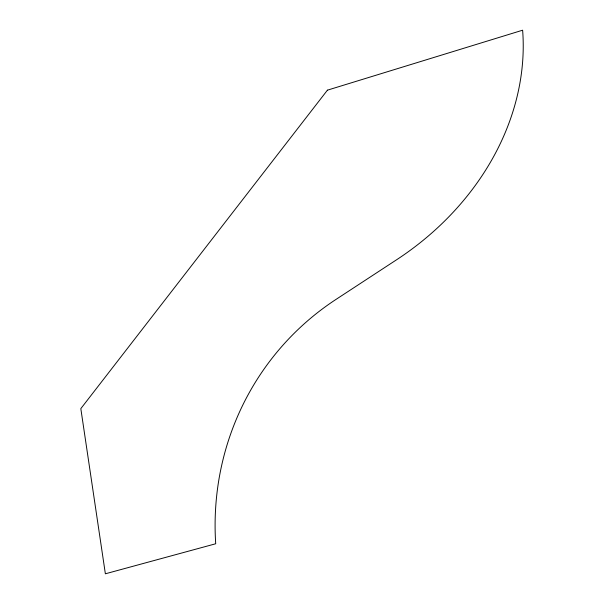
<?xml version="1.0" encoding="UTF-8"?>
<svg xmlns="http://www.w3.org/2000/svg" width="604" height="604" viewBox="0 0 604 604"><rect width="100%" height="100%" fill="white"/><g stroke="black" fill="none" stroke-linecap="round" stroke-linejoin="round"><path stroke-width="0.91" d="M327.428 90.162L80.823 408.629L105.368 573.8L215.711 543.759A280.535 272.563 50.4 0 1 335.937 299.456L396.496 259.833A268.908 225.375 -25.2 0 0 522.626 30.2L327.428 90.162"/></g></svg>
